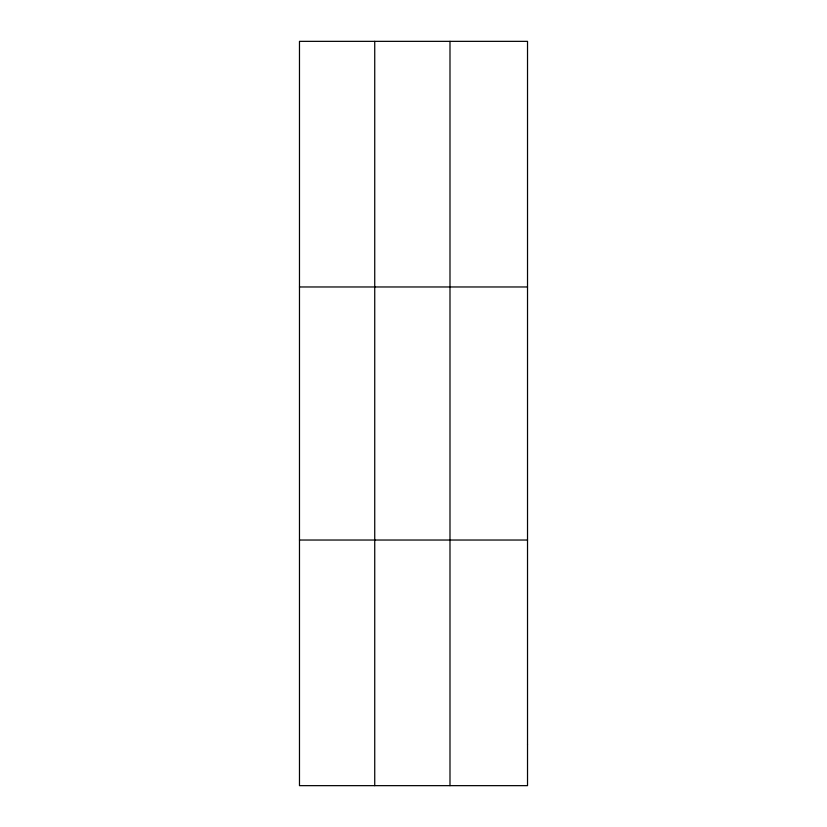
<?xml version="1.0" encoding="UTF-8"?>
<svg xmlns="http://www.w3.org/2000/svg" width="827" height="827" viewBox="0 0 827 827"><rect width="100%" height="100%" fill="white"/><g stroke="black" fill="none" stroke-linecap="round" stroke-linejoin="round"><path stroke-width="1.24" d="M374.734 785.65L374.734 41.35M449.991 785.65L449.991 41.35M299.477 286.969L527.523 286.969M299.477 540.031L527.523 540.031M527.523 744.713L527.523 785.65L299.477 785.65L299.477 41.35L527.523 41.35L527.523 744.713"/></g></svg>
